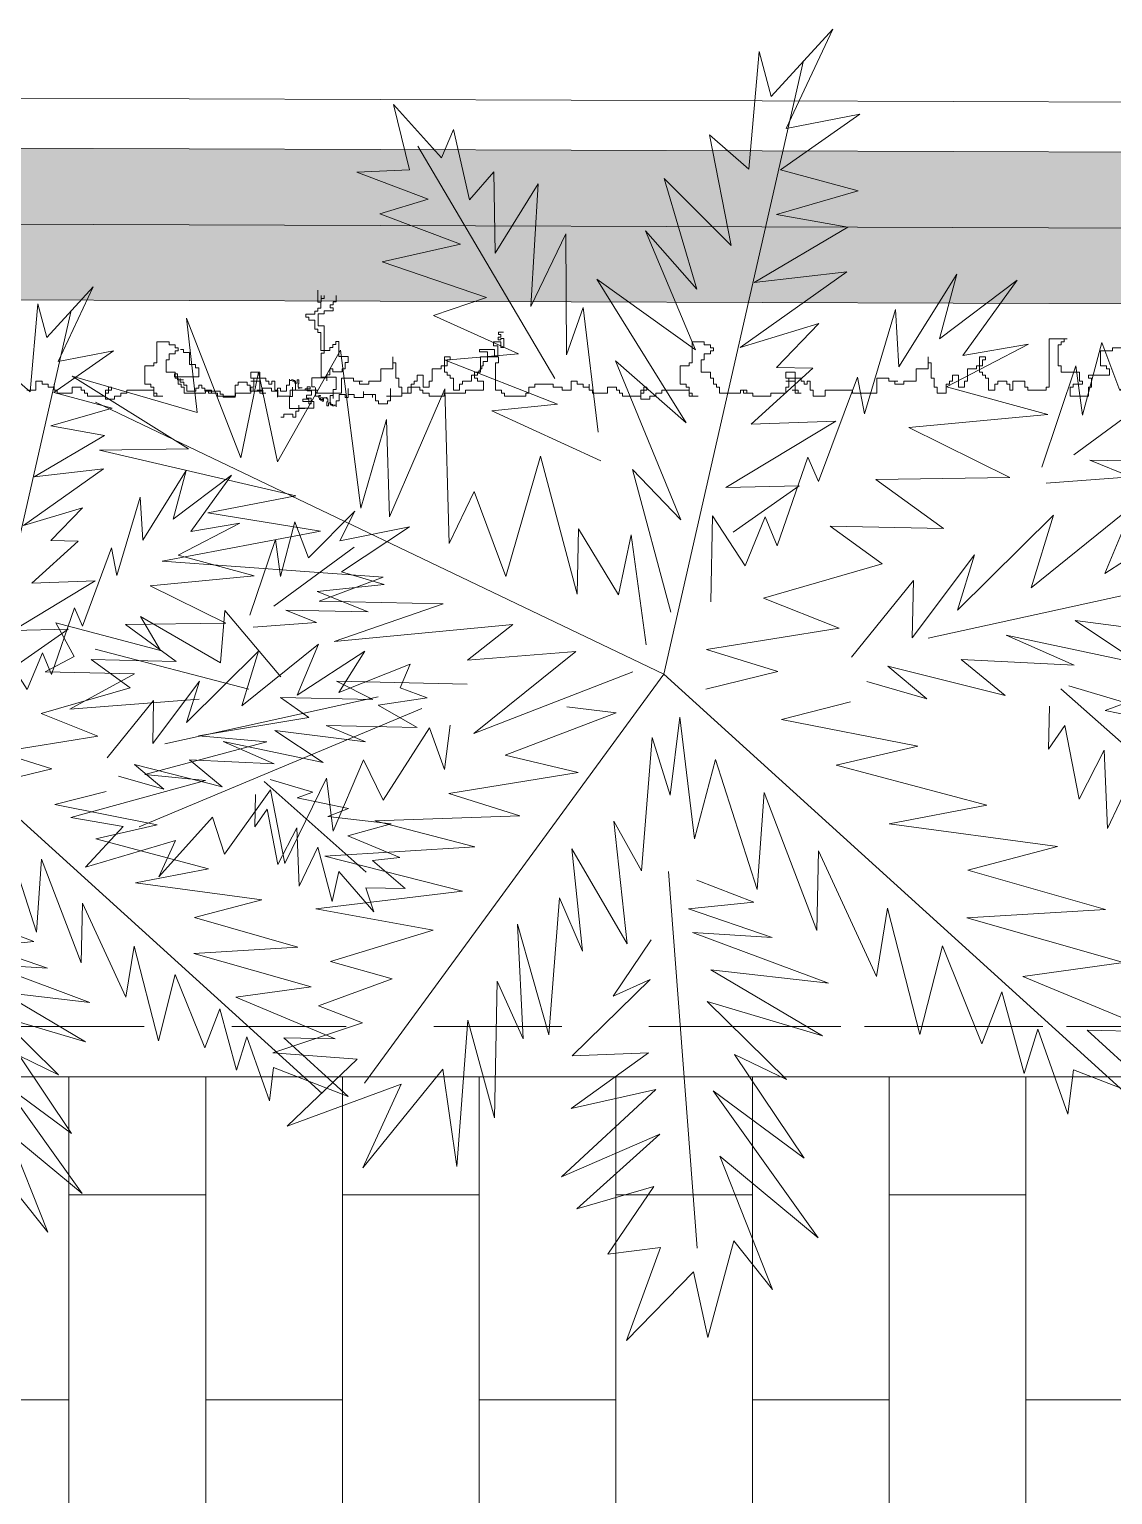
# Model space of a CAD drawing. Header units: metres. Extents: x -8.2 to 55.7, y -13.8 to 30.8.
# Drawn here: x 12.797 to 13.871, y 20.226 to 21.678 of the extents above; entities that cross this region are included whole.
import ezdxf
from ezdxf.enums import TextEntityAlignment as Align

# ---------------------------------------------------------------- set-up
doc = ezdxf.new("R2010")
doc.units = ezdxf.units.M
doc.header["$LTSCALE"] = 0.001
doc.linetypes.add('CENTER', pattern=[50.8, 31.75, -6.35, 6.35, -6.35])
doc.linetypes.add('DIVIDEX2', pattern=[63.5, 25.4, -12.7, 0, -12.7, 0, -12.7])
doc.layers.get('0').update_dxf_attribs({"lineweight": 13, "true_color": 0x000000})
for name, color, linetype, lineweight, true_color in [('Jach-Anotaciones-Hatch-Lum100%', 7, 'Continuous', 13, 0x000000), ('Jach-Anotaciones-Hatch-Lum30%', 7, 'Continuous', 13, 0xb3b3b3), ('Jach-Anotaciones-Hatch-Lum50%', 9, 'Continuous', 13, 0x808080), ('JACH-Anotaciones-Lineas-CORTE', 7, 'DIVIDEX2', 18, 0x000000), ('JACH-Anotaciones-Lineas-CORTE @ 0.05', 7, 'DIVIDEX2', 18, 0x000000), ('JACH-Anotaciones-Lineas-CORTE @ 0.075', 7, 'DIVIDEX2', 18, 0x000000), ('JACH-Anotaciones-Lineas-EJES', 7, 'CENTER', 18, 0x666666), ('JACH-Arq-Lineas-Piso', 7, 'Continuous', 13, 0x404040), ('JACH-ArqPaisaje-Vegetación', 9, 'Continuous', 13, 0x808080)]:
    doc.layers.add(name, color=color, linetype=linetype, lineweight=lineweight, true_color=true_color)
doc.styles.add('01c-Arial-JACH(3mm)', font='arial.ttf', dxfattribs={"height": 3})

# ---------------------------------------------------------------- blocks, each defined once
blk = doc.blocks.new('A$C6CAA186E')
at = {"color": 0}
for p, q in [((0.5885, 1.7324), (0.6502, 1.6011)), ((0.6703, 1.6436), (0.5885, 1.7324)), ((0.8121, 0.8804), (0.6272, 1.6911)), ((0.6859, 1.7029), (0.6703, 1.6436)), ((0.6997, 1.5475), (0.6859, 1.7029)), ((1.1056, 1.5624), (1.1693, 1.6332)), ((1.1693, 1.6332), (1.148, 1.5465)), ((0.553, 1.6201), (0.6577, 1.5466)), ((0.6502, 1.6011), (0.553, 1.6201)), ((0.7514, 1.5928), (0.6997, 1.5475)), ((0.7229, 1.4469), (0.7514, 1.5928)), ((1.0689, 1.5069), (1.09, 1.6)), ((1.09, 1.6), (1.1056, 1.5624)), ((0.9561, 1.2709), (1.1368, 1.5778)), ((0.6577, 1.5466), (0.5552, 1.5191)), ((0.8115, 1.5351), (0.7229, 1.4469)), ((0.7684, 1.389), (0.8115, 1.5351)), ((1.0346, 1.4368), (1.0365, 1.5441)), ((1.0365, 1.5441), (1.0689, 1.5069)), ((1.2175, 1.5438), (1.1235, 1.5081)), ((1.148, 1.5465), (1.2175, 1.5438)), ((0.5552, 1.5191), (0.6631, 1.4878)), ((0.9877, 1.3663), (0.9779, 1.5281)), ((0.9779, 1.5281), (1.0346, 1.4368)), ((1.1235, 1.5081), (1.1871, 1.4884)), ((0.6631, 1.4878), (0.5688, 1.471)), ((1.1871, 1.4884), (1.0806, 1.4483)), ((0.5688, 1.471), (0.6924, 1.3979)), ((0.8362, 1.4662), (0.7684, 1.389)), ((0.7701, 1.3091), (0.8362, 1.4662)), ((0.9407, 1.3022), (0.9415, 1.4621)), ((0.9415, 1.4621), (0.9877, 1.3663)), ((1.0806, 1.4483), (1.1842, 1.4252)), ((1.1842, 1.4252), (1.0464, 1.3781)), ((0.3451, 1.401), (0.4167, 1.3015)), ((0.4478, 1.3232), (0.3451, 1.401)), ((0.5012, 1.2865), (0.4249, 1.409)), ((0.4249, 1.409), (0.4478, 1.3232)), ((0.5701, 1.4121), (0.7111, 1.312)), ((0.6924, 1.3979), (0.5701, 1.4121)), ((0.9006, 1.4023), (0.7701, 1.3091)), ((0.7826, 1.2125), (0.9006, 1.4023)), ((1.0464, 1.3781), (1.1163, 1.3543)), ((0.5059, 1.3623), (0.5012, 1.2865)), ((0.5467, 1.2243), (0.5059, 1.3623)), ((0.8986, 1.2003), (0.9183, 1.3648)), ((0.9183, 1.3648), (0.9407, 1.3022)), ((0.1277, 1.3374), (0.2094, 1.255)), ((0.154, 1.2854), (0.1277, 1.3374)), ((0.6073, 1.3435), (0.6632, 1.2857)), ((0.7111, 1.312), (0.6073, 1.3435)), ((1.1163, 1.3543), (1.0038, 1.3035)), ((1.4425, 1.3508), (1.3707, 1.1662)), ((1.4284, 1.2263), (1.4425, 1.3508)), ((0.2094, 1.255), (0.2333, 1.3187)), ((0.2333, 1.3187), (0.2585, 1.2224)), ((0.3301, 1.3165), (0.4386, 1.2599)), ((0.4167, 1.3015), (0.3301, 1.3165)), ((0.0314, 1.3101), (0.154, 1.2854)), ((0.151, 1.2306), (0.0314, 1.3101)), ((1.0038, 1.3035), (1.1007, 1.2951)), ((1.2393, 1.3086), (1.2122, 1.0996)), ((1.3224, 1.1609), (1.2393, 1.3086)), ((0.2585, 1.2224), (0.2676, 1.2878)), ((0.2676, 1.2878), (0.3125, 1.1541)), ((0.6632, 1.2857), (0.6149, 1.2847)), ((0.6149, 1.2847), (0.6964, 1.2107)), ((0.8756, 1.2945), (0.7826, 1.2125)), ((0.7896, 1.0843), (0.8756, 1.2945)), ((1.1007, 1.2951), (0.9526, 1.2372)), ((1.3473, 1.2793), (1.3224, 1.1609)), ((1.3707, 1.1662), (1.3473, 1.2793)), ((0.2701, 1.17), (0.129, 1.2743)), ((0.4386, 1.2599), (0.3047, 1.2234)), ((0.5562, 1.2729), (0.5467, 1.2243)), ((0.6075, 1.1351), (0.5562, 1.2729)), ((1.5936, 1.274), (1.4284, 1.2263)), ((1.4399, 1.1782), (1.5936, 1.274)), ((0.8121, 0.8804), (1.5628, 1.2397)), ((1.1015, 1.2572), (1.0954, 1.053)), ((1.1746, 1.0883), (1.1015, 1.2572)), ((0.0757, 1.208), (0.151, 1.2306)), ((0.3047, 1.2234), (0.4882, 1.2062)), ((1.039, 1.2285), (0.8952, 1.1623)), ((0.9526, 1.2372), (1.039, 1.2285)), ((0.1938, 1.1958), (0.0757, 1.208)), ((0.4882, 1.2062), (0.3549, 1.1403)), ((0.5848, 1.2146), (0.7298, 1.1272)), ((0.6964, 1.2107), (0.5848, 1.2146)), ((1.1782, 1.2168), (1.1746, 1.0883)), ((1.2122, 1.0996), (1.1782, 1.2168)), ((0.1041, 1.1602), (0.1938, 1.1958)), ((0.2492, 1.1633), (0.1041, 1.1602)), ((0.195, 1.1411), (0.2492, 1.1633)), ((0.6216, 1.167), (0.6075, 1.1351)), ((0.662, 1.05), (0.6216, 1.167)), ((0.9751, 1.1682), (0.9264, 0.9862)), ((1.0206, 1.0093), (0.9751, 1.1682)), ((1.2981, 1.1162), (1.5578, 1.1765)), ((1.5578, 1.1765), (1.4399, 1.1782)), ((0.8534, 1.1509), (0.7896, 1.0843)), ((0.8027, 0.9625), (0.8534, 1.1509)), ((0.3067, 1.1329), (0.195, 1.1411)), ((0.3549, 1.1403), (0.5317, 1.1377)), ((0.5317, 1.1377), (0.4426, 1.0727)), ((0.7298, 1.1272), (0.6329, 1.1294)), ((0.6329, 1.1294), (0.7205, 1.0681)), ((1.0624, 1.1217), (1.0206, 1.0093)), ((1.0954, 1.053), (1.0624, 1.1217)), ((1.4144, 1.0934), (1.2981, 1.1162)), ((0.2293, 1.0134), (0.1098, 1.0909)), ((0.1098, 1.0909), (0.1555, 1.0182)), ((0.1916, 1.1031), (0.2293, 1.0134)), ((0.3265, 0.9945), (0.1916, 1.1031)), ((0.2971, 1.0906), (0.3265, 0.9945)), ((0.4239, 0.965), (0.2971, 1.0906)), ((0.678, 1.0882), (0.662, 1.05)), ((0.7046, 1.0236), (0.678, 1.0882)), ((0.7474, 1.0897), (0.7046, 1.0236)), ((0.7498, 0.9761), (0.7474, 1.0897)), ((1.2655, 1.0692), (1.4144, 1.0934)), ((0.0303, 1.0681), (0.048, 1.0264)), ((0.1555, 1.0182), (0.0303, 1.0681)), ((0.4426, 1.0727), (0.592, 1.0759)), ((0.592, 1.0759), (0.5236, 1.026)), ((0.9245, 1.0725), (0.8717, 0.9851)), ((0.9264, 0.9862), (0.9245, 1.0725)), ((1.4747, 1.0295), (1.2655, 1.0692)), ((0.8552, 1.0647), (0.8352, 0.919)), ((0.8717, 0.9851), (0.8552, 1.0647)), ((0.048, 1.0264), (0, 1.0085)), ((0.4836, 0.9284), (0.4013, 1.0382)), ((0.4013, 1.0382), (0.4239, 0.965)), ((0.5236, 1.026), (0.6803, 0.981)), ((1.1826, 1.0085), (1.4747, 1.0295)), ((0, 1.0085), (0.0866, 0.9957)), ((0.4626, 0.9279), (0.0862, 1.0104)), ((1.2675, 0.9767), (1.1826, 1.0085)), ((0.0866, 0.9957), (0.0179, 0.9563)), ((0.482, 1.0041), (0.4836, 0.9284)), ((0.5641, 0.9027), (0.482, 1.0041)), ((0.6803, 0.981), (0.5801, 0.941)), ((1.1034, 0.9732), (1.2675, 0.9767)), ((1.2475, 0.9236), (1.1034, 0.9732)), ((0.0179, 0.9563), (0.1778, 0.9597)), ((0.1778, 0.9597), (0.109, 0.9309)), ((0.109, 0.9309), (0.2685, 0.9511)), ((0.2685, 0.9511), (0.1834, 0.8946)), ((1.318, 0.8767), (1.3919, 0.9646)), ((1.3919, 0.9646), (1.3976, 0.8953)), ((1.3976, 0.8953), (1.5036, 0.9565)), ((1.5036, 0.9565), (1.4772, 0.9117)), ((0.1834, 0.8946), (0.3594, 0.932)), ((0.3594, 0.932), (0.2697, 0.8922)), ((0.5801, 0.941), (0.7554, 0.9131)), ((1.0114, 0.946), (1.2475, 0.9236)), ((1.0713, 0.8988), (1.0114, 0.946)), ((1.4772, 0.9117), (1.6153, 0.9483)), ((1.6153, 0.9483), (1.591, 0.9036)), ((0.7554, 0.9131), (0.6613, 0.8838)), ((0.928, 0.9105), (1.0713, 0.8988)), ((1.0629, 0.8019), (0.928, 0.9105)), ((1.3604, 0.8608), (1.5634, 0.9135)), ((0.2697, 0.8922), (0.419, 0.8996)), ((0.419, 0.8996), (0.3611, 0.8521)), ((0.3611, 0.8521), (0.5159, 0.8912)), ((0.5159, 0.8912), (0.4643, 0.848)), ((1.591, 0.9036), (1.6293, 0.8834)), ((0.8121, 0.8804), (0.1853, 0.3118)), ((0.6613, 0.8838), (0.7565, 0.8605)), ((0.8121, 0.8804), (1.2074, 0.3399)), ((0.8528, 0.8836), (1.0629, 0.8019)), ((1.6293, 0.8834), (1.5115, 0.8809)), ((1.5115, 0.8809), (1.5967, 0.8343)), ((0.2872, 0.8611), (0.1076, 0.7015)), ((0.2766, 0.865), (0.2013, 0.8424)), ((0.4643, 0.848), (0.5437, 0.8707)), ((1.072, 0.8673), (1.2445, 0.871)), ((1.2445, 0.871), (1.1966, 0.8468)), ((0.2289, 0.8325), (0.1388, 0.8137)), ((0.2013, 0.8424), (0.2289, 0.8325)), ((0.3037, 0.7814), (0.3024, 0.8382)), ((0.5654, 0.8438), (0.6563, 0.8205)), ((0.875, 0.8294), (0.9401, 0.8371)), ((1.1316, 0.8349), (1.5053, 0.6787)), ((1.1966, 0.8468), (1.3186, 0.8494)), ((1.3186, 0.8494), (1.2812, 0.8233)), ((1.5967, 0.8343), (1.4259, 0.8475)), ((0.1388, 0.8137), (0.1749, 0.7997)), ((0.6563, 0.8205), (0.4761, 0.7851)), ((0.7712, 0.6631), (0.791, 0.8234)), ((0.791, 0.8234), (0.8037, 0.7206)), ((1.0214, 0.7736), (0.875, 0.8294)), ((1.2812, 0.8233), (1.427, 0.7991)), ((0.1749, 0.7997), (0.0637, 0.7868)), ((0.263, 0.7153), (0.2819, 0.8125)), ((0.2819, 0.8125), (0.3037, 0.7814)), ((0.8037, 0.7206), (0.8273, 0.7968)), ((0.8273, 0.7968), (0.8416, 0.6204)), ((1.1018, 0.7543), (1.0942, 0.813)), ((1.1216, 0.8094), (1.1018, 0.7543)), ((1.1826, 0.7139), (1.1216, 0.8094)), ((1.427, 0.7991), (1.3367, 0.7909)), ((0.0637, 0.7868), (0.1399, 0.7653)), ((0.2259, 0.6767), (0.23, 0.7799)), ((0.23, 0.7799), (0.263, 0.7153)), ((0.4761, 0.7851), (0.584, 0.7601)), ((1.3367, 0.7909), (1.4975, 0.748)), ((0.1399, 0.7653), (0.0481, 0.7276)), ((0.584, 0.7601), (0.3852, 0.7074)), ((0.6885, 0.5961), (0.7437, 0.7677)), ((0.7437, 0.7677), (0.7712, 0.6631)), ((0.9251, 0.7505), (1.0214, 0.7736)), ((1.2088, 0.7671), (1.1826, 0.7139)), ((1.2487, 0.6732), (1.2088, 0.7671)), ((0.1676, 0.6502), (0.1929, 0.7454)), ((0.1929, 0.7454), (0.2259, 0.6767)), ((1.0961, 0.7226), (0.9251, 0.7505)), ((1.2577, 0.7429), (1.2487, 0.6732)), ((1.3127, 0.6304), (1.2577, 0.7429)), ((1.4975, 0.748), (1.4177, 0.74)), ((1.4177, 0.74), (1.5955, 0.6912)), ((0.0966, 0.7223), (0.0387, 0.6727)), ((0.0481, 0.7276), (0.0966, 0.7223)), ((0.6097, 0.5418), (0.6794, 0.7242)), ((0.6794, 0.7242), (0.6885, 0.5961)), ((1.0021, 0.6932), (1.0961, 0.7226)), ((1.3317, 0.7276), (1.3127, 0.6304)), ((1.3924, 0.6426), (1.3317, 0.7276)), ((0.0943, 0.6318), (0.1559, 0.7025)), ((0.1559, 0.7025), (0.1676, 0.6502)), ((0.3852, 0.7074), (0.5141, 0.6828)), ((0.5141, 0.6828), (0.2917, 0.6528)), ((0.8416, 0.6204), (0.878, 0.6864)), ((0.878, 0.6864), (0.8605, 0.524)), ((1.1937, 0.6868), (1.0021, 0.6932)), ((1.0618, 0.6524), (1.1937, 0.6868)), ((1.4082, 0.6914), (1.3924, 0.6426)), ((1.4793, 0.6129), (1.4082, 0.6914)), ((1.5955, 0.6912), (1.5263, 0.6792)), ((1.5263, 0.6792), (1.5759, 0.6255)), ((0.0387, 0.6727), (0.1081, 0.6742)), ((0.1081, 0.6742), (0.0943, 0.6318)), ((1.4573, 0.6609), (1.4793, 0.6129)), ((1.5759, 0.6255), (1.4573, 0.6609)), ((0.2917, 0.6528), (0.4102, 0.6217)), ((0.531, 0.4812), (0.6074, 0.6469)), ((0.6074, 0.6469), (0.6097, 0.5418)), ((0.8605, 0.524), (0.9335, 0.6497)), ((0.9335, 0.6497), (0.9196, 0.5147)), ((1.2599, 0.6398), (1.0618, 0.6524)), ((1.0778, 0.5938), (1.2599, 0.6398)), ((0.4102, 0.6217), (0.2282, 0.5694)), ((0.8058, 0.6196), (0.768, 0.1222)), ((0.7682, 0.6083), (0.693, 0.5793)), ((0.9196, 0.5147), (0.9497, 0.5848)), ((0.9497, 0.5848), (0.964, 0.4041)), ((1.2719, 0.5706), (1.0778, 0.5938)), ((0.2282, 0.5694), (0.4115, 0.5586)), ((0.4737, 0.4042), (0.5165, 0.5713)), ((0.5165, 0.5713), (0.531, 0.4812)), ((0.7795, 0.5706), (0.6688, 0.5325)), ((0.693, 0.5793), (0.7795, 0.5706)), ((1.1168, 0.5421), (1.2719, 0.5706)), ((0.4115, 0.5586), (0.2045, 0.4994)), ((0.964, 0.4041), (1.0051, 0.5502)), ((1.0051, 0.5502), (0.9978, 0.3985)), ((1.2524, 0.5008), (1.1168, 0.5421)), ((0.7739, 0.539), (0.5943, 0.472)), ((0.6688, 0.5325), (0.7739, 0.539)), ((0.8788, 0.4549), (0.8288, 0.5296)), ((0.3919, 0.3919), (0.4439, 0.5214)), ((0.4439, 0.5214), (0.4737, 0.4042)), ((0.2045, 0.4994), (0.3374, 0.4812)), ((0.5943, 0.472), (0.7497, 0.49)), ((0.7497, 0.49), (0.6021, 0.4027)), ((1.1708, 0.478), (1.2524, 0.5008)), ((0.3374, 0.4812), (0.1622, 0.4081)), ((0.9331, 0.3761), (0.8299, 0.477)), ((0.8299, 0.477), (0.8788, 0.4549)), ((0.9978, 0.3985), (1.032, 0.475)), ((1.032, 0.475), (1.0358, 0.2941)), ((1.2683, 0.4422), (1.1708, 0.478)), ((0.3359, 0.3528), (0.3652, 0.4608)), ((0.3652, 0.4608), (0.3919, 0.3919)), ((0.6021, 0.4027), (0.7548, 0.4481)), ((0.7548, 0.4481), (0.6497, 0.3448)), ((1.2099, 0.4199), (1.2683, 0.4422)), ((0.2527, 0.41), (0.1391, 0.3066)), ((0.1622, 0.4081), (0.2527, 0.41)), ((0.2782, 0.299), (0.3179, 0.4114)), ((0.3179, 0.4114), (0.3359, 0.3528)), ((1.0358, 0.2941), (1.0709, 0.4232)), ((1.0709, 0.4232), (1.0856, 0.23)), ((1.3286, 0.3803), (1.2099, 0.4199)), ((0.7184, 0.3778), (0.6266, 0.2412)), ((0.6497, 0.3448), (0.7184, 0.3778)), ((0.832, 0.3803), (0.9331, 0.3761)), ((0.9345, 0.3067), (0.832, 0.3803)), ((1.2172, 0.3717), (1.3286, 0.3803)), ((1.3096, 0.2831), (1.2172, 0.3717)), ((0.1391, 0.3066), (0.2706, 0.3578)), ((0.2706, 0.3578), (0.2782, 0.299)), ((1.0856, 0.23), (1.1039, 0.3587)), ((1.1039, 0.3587), (1.2098, 0.2284)), ((0.7468, 0.33), (0.6078, 0.1356)), ((0.6266, 0.2412), (0.7468, 0.33)), ((0.8225, 0.3317), (0.9345, 0.3067)), ((0.947, 0.2165), (0.8225, 0.3317)), ((1.159, 0.3388), (1.3096, 0.2831)), ((1.2098, 0.2284), (1.159, 0.3388)), ((0.8174, 0.2726), (0.947, 0.2165)), ((0.9269, 0.174), (0.8174, 0.2726)), ((0.6078, 0.1356), (0.7381, 0.2436)), ((0.7381, 0.2436), (0.6682, 0.0674)), ((0.8252, 0.2034), (0.9269, 0.174)), ((0.886, 0.1142), (0.8252, 0.2034)), ((0.6682, 0.0674), (0.7194, 0.1317)), ((0.7194, 0.1317), (0.7537, 0.004)), ((0.8611, 0), (0.8164, 0.1232)), ((0.8164, 0.1232), (0.886, 0.1142)), ((0.7537, 0.004), (0.7729, 0.0907)), ((0.7729, 0.0907), (0.8611, 0))]:
    blk.add_line(p, q, dxfattribs=at)
blk = doc.blocks.new('A$C686239C3')
at = {"linetype": 'Continuous'}
for p, q in [((0.0423, 3.4456), (0.0423, 3.4496)), ((0.0423, 3.4496), (0.0463, 3.4496)), ((0.0463, 3.4496), (0.0463, 3.4544)), ((0.0463, 3.4544), (0.0509, 3.4544)), ((0.0493, 3.4579), (0.0573, 3.4579)), ((0.0493, 3.4499), (0.0493, 3.4579)), ((0.0533, 3.4619), (0.0533, 3.4299)), ((0.0573, 3.4619), (0.0533, 3.4619)), ((0.0573, 3.4579), (0.0573, 3.4619)), ((0.0853, 3.4499), (0.0893, 3.4499)), ((0.0853, 3.4419), (0.0853, 3.4499)), ((0.0893, 3.4499), (0.0893, 3.4539)), ((0.0343, 3.4336), (0.0343, 3.4456)), ((0.0343, 3.4456), (0.0423, 3.4456)), ((0.0383, 3.4336), (0.0343, 3.4336)), ((0.0383, 3.4296), (0.0383, 3.4336)), ((0.0423, 3.4296), (0.0383, 3.4296)), ((0.0423, 3.4256), (0.0423, 3.4296)), ((0.0533, 3.4299), (0.0653, 3.4299)), ((0.0653, 3.4299), (0.0653, 3.4339)), ((0.0653, 3.4339), (0.0693, 3.4339)), ((0.0693, 3.4419), (0.0853, 3.4419)), ((0.0693, 3.4339), (0.0693, 3.4419)), ((0.0343, 3.4016), (0.0343, 3.4216)), ((0.0343, 3.4216), (0.0383, 3.4216)), ((0.0383, 3.4216), (0.0383, 3.4256)), ((0.0383, 3.4256), (0.0423, 3.4256)), ((0.0263, 3.3816), (0.0263, 3.3976)), ((0.0263, 3.3976), (0.0303, 3.3976)), ((0.0303, 3.3976), (0.0303, 3.4016)), ((0.0303, 3.4016), (0.0343, 3.4016)), ((0.0423, 3.3816), (0.0263, 3.3816)), ((0.0423, 3.3776), (0.0423, 3.3816)), ((0.0463, 3.3776), (0.0423, 3.3776)), ((0.0463, 3.3656), (0.0463, 3.3776)), ((0.0343, 3.3577), (0.0343, 3.3617)), ((0.0343, 3.3617), (0.0423, 3.3617)), ((0.0343, 3.3457), (0.0343, 3.3577)), ((0.0343, 3.3577), (0.0383, 3.3577)), ((0.0383, 3.3577), (0.0343, 3.3577)), ((0.0423, 3.3617), (0.0423, 3.3656)), ((0.0423, 3.3656), (0.0463, 3.3656)), ((0.0383, 3.3457), (0.0303, 3.3457)), ((0.0303, 3.3457), (0.0343, 3.3457)), ((0.0343, 3.3257), (0.0343, 3.3337)), ((0.0343, 3.3337), (0.0383, 3.3337)), ((0.0383, 3.3337), (0.0383, 3.3457)), ((0, 3.3215), (0, 3.3175)), ((0, 3.3175), (0.004, 3.3175)), ((0.004, 3.3175), (0.004, 3.3055)), ((0.0383, 3.3257), (0.0263, 3.3257)), ((0.0263, 3.3257), (0.0343, 3.3257)), ((0.0343, 3.3137), (0.0343, 3.3217)), ((0.0343, 3.3217), (0.0383, 3.3217)), ((0.0423, 3.3137), (0.0343, 3.3137)), ((0.0383, 3.3217), (0.0383, 3.3257)), ((0.0423, 3.3097), (0.0423, 3.3137)), ((0, 3.3055), (0, 3.3015)), ((0.004, 3.3055), (0, 3.3055)), ((0, 3.3015), (0.008, 3.3015)), ((0.008, 3.3015), (0.008, 3.2975)), ((0.008, 3.2975), (0.016, 3.2975)), ((0.0114, 3.2898), (0.0114, 3.3098)), ((0.0114, 3.3098), (0.0274, 3.3098)), ((0.012, 3.2975), (0.012, 3.2776)), ((0.016, 3.2975), (0.012, 3.2975)), ((0.0205, 3.2776), (0.0205, 3.2924)), ((0.0205, 3.2924), (0.0235, 3.2924)), ((0.0235, 3.2924), (0.0235, 3.2844)), ((0.0274, 3.3098), (0.0274, 3.3058)), ((0.0274, 3.3058), (0.0394, 3.3058)), ((0.0394, 3.3058), (0.0354, 3.3058)), ((0.0354, 3.3058), (0.0354, 3.3018)), ((0.0354, 3.3018), (0.0474, 3.3018)), ((0.0386, 3.2975), (0.0375, 3.2975)), ((0.0375, 3.2975), (0.0397, 3.2975)), ((0.0386, 3.2932), (0.0386, 3.2975)), ((0.0397, 3.2975), (0.0397, 3.2986)), ((0.0397, 3.2986), (0.044, 3.2986)), ((0.0503, 3.3097), (0.0423, 3.3097)), ((0.044, 3.2986), (0.044, 3.2975)), ((0.044, 3.2975), (0.0493, 3.2975)), ((0.045, 3.2996), (0.045, 3.3029)), ((0.045, 3.3029), (0.0483, 3.3029)), ((0.0493, 3.2996), (0.045, 3.2996)), ((0.0474, 3.3018), (0.0474, 3.3058)), ((0.0483, 3.3072), (0.0483, 3.3093)), ((0.0493, 3.3072), (0.0483, 3.3072)), ((0.0483, 3.3029), (0.0483, 3.305)), ((0.0483, 3.305), (0.0493, 3.305)), ((0.0493, 3.305), (0.0493, 3.3072)), ((0.0493, 3.2975), (0.0493, 3.2996)), ((0.012, 3.2776), (0.0205, 3.2776)), ((0.0235, 3.2844), (0.0177, 3.2844)), ((0.0177, 3.2844), (0.0177, 3.2813)), ((0.0177, 3.2813), (0.0251, 3.2813)), ((0.0251, 3.2813), (0.0251, 3.2874)), ((0.0251, 3.2874), (0.0291, 3.2874)), ((0.0393, 3.2755), (0.0275, 3.2755)), ((0.0275, 3.2755), (0.0275, 3.2691)), ((0.0291, 3.2874), (0.0291, 3.281)), ((0.0291, 3.281), (0.0346, 3.281)), ((0.0346, 3.281), (0.0346, 3.2865)), ((0.0346, 3.2865), (0.0401, 3.2865)), ((0.0375, 3.2892), (0.0356, 3.2892)), ((0.0356, 3.2892), (0.0356, 3.2735)), ((0.0375, 3.2827), (0.0375, 3.2892)), ((0.0401, 3.2827), (0.0375, 3.2827)), ((0.04, 3.2804), (0.04, 3.2764)), ((0.052, 3.2804), (0.04, 3.2804)), ((0.0401, 3.2865), (0.0401, 3.2827)), ((0.052, 3.2605), (0.052, 3.2804)), ((0.112, 3.2724), (0.112, 3.2684)), ((0.116, 3.2724), (0.112, 3.2724)), ((0.116, 3.2764), (0.116, 3.2724)), ((0.128, 3.2764), (0.116, 3.2764)), ((0.1365, 3.2722), (0.1205, 3.2722)), ((0.1205, 3.2722), (0.1205, 3.2642)), ((0.128, 3.2844), (0.128, 3.2764)), ((0.132, 3.2844), (0.128, 3.2844)), ((0.132, 3.2884), (0.132, 3.2844)), ((0.136, 3.2884), (0.132, 3.2884)), ((0.136, 3.2764), (0.136, 3.2884)), ((0.1399, 3.2764), (0.136, 3.2764)), ((0.1365, 3.2642), (0.1365, 3.2722)), ((0.1399, 3.2724), (0.1399, 3.2764)), ((0.1439, 3.2724), (0.1399, 3.2724)), ((0.1439, 3.2684), (0.1439, 3.2724)), ((0.1519, 3.2724), (0.1519, 3.2684)), ((0.1679, 3.2724), (0.1519, 3.2724)), ((0.02, 3.2605), (0.0147, 3.2605)), ((0.0147, 3.2605), (0.0147, 3.2583)), ((0.0147, 3.2583), (0.019, 3.2583)), ((0.0158, 3.253), (0.0147, 3.253)), ((0.0147, 3.253), (0.0147, 3.2508)), ((0.019, 3.2551), (0.0158, 3.2551)), ((0.0158, 3.2551), (0.0158, 3.253)), ((0.0286, 3.2562), (0.0166, 3.2562)), ((0.0166, 3.2562), (0.0166, 3.2522)), ((0.019, 3.2583), (0.019, 3.2551)), ((0.02, 3.2594), (0.02, 3.2605)), ((0.0243, 3.2594), (0.02, 3.2594)), ((0.0222, 3.2669), (0.0211, 3.2669)), ((0.0211, 3.2669), (0.0211, 3.2648)), ((0.0211, 3.2648), (0.0254, 3.2648)), ((0.0254, 3.2691), (0.0222, 3.2691)), ((0.0222, 3.2691), (0.0222, 3.2669)), ((0.0254, 3.2701), (0.0233, 3.2701)), ((0.0233, 3.2701), (0.0233, 3.2658)), ((0.0233, 3.2658), (0.0254, 3.2658)), ((0.0265, 3.2605), (0.0243, 3.2605)), ((0.0243, 3.2605), (0.0243, 3.2594)), ((0.0286, 3.2712), (0.0254, 3.2712)), ((0.0254, 3.2712), (0.0254, 3.2701)), ((0.0254, 3.2658), (0.0254, 3.2691)), ((0.0254, 3.2648), (0.0254, 3.2605)), ((0.0254, 3.2605), (0.0265, 3.2605)), ((0.0275, 3.2691), (0.0286, 3.2691)), ((0.0286, 3.2691), (0.0286, 3.2712)), ((0.0286, 3.2522), (0.0286, 3.2562)), ((0.048, 3.2605), (0.052, 3.2605)), ((0.056, 3.2605), (0.048, 3.2605)), ((0.0526, 3.2682), (0.0526, 3.2482)), ((0.0845, 3.2682), (0.0526, 3.2682)), ((0.056, 3.2565), (0.056, 3.2605)), ((0.064, 3.2565), (0.056, 3.2565)), ((0.06, 3.2525), (0.064, 3.2525)), ((0.06, 3.2405), (0.06, 3.2525)), ((0.064, 3.2525), (0.064, 3.2565)), ((0.0845, 3.2642), (0.0845, 3.2682)), ((0.1205, 3.2642), (0.0845, 3.2642)), ((0.088, 3.2684), (0.088, 3.2565)), ((0.112, 3.2684), (0.088, 3.2684)), ((0.088, 3.2565), (0.092, 3.2565)), ((0.092, 3.2565), (0.092, 3.2525)), ((0.092, 3.2525), (0.096, 3.2525)), ((0.096, 3.2525), (0.096, 3.2485)), ((0.1405, 3.2642), (0.1365, 3.2642)), ((0.1405, 3.2522), (0.1405, 3.2642)), ((0.1519, 3.2684), (0.1439, 3.2684)), ((0.1485, 3.2562), (0.1445, 3.2562)), ((0.1445, 3.2562), (0.1445, 3.2522)), ((0.1485, 3.2522), (0.1485, 3.2562)), ((0.1605, 3.2682), (0.1525, 3.2682)), ((0.1525, 3.2682), (0.1565, 3.2682)), ((0.1565, 3.2682), (0.1565, 3.2642)), ((0.1565, 3.2642), (0.1605, 3.2642)), ((0.0137, 3.2483), (0.0217, 3.2483)), ((0.0147, 3.2508), (0.0158, 3.2508)), ((0.0158, 3.2508), (0.0158, 3.2487)), ((0.0217, 3.2483), (0.0217, 3.2443)), ((0.0217, 3.2443), (0.0297, 3.2443)), ((0.0366, 3.2522), (0.0246, 3.2522)), ((0.0246, 3.2522), (0.0286, 3.2522)), ((0.0297, 3.2363), (0.0257, 3.2363)), ((0.0257, 3.2363), (0.0257, 3.2323)), ((0.0297, 3.2443), (0.0297, 3.2363)), ((0.0366, 3.2482), (0.0366, 3.2522)), ((0.0526, 3.2482), (0.0366, 3.2482)), ((0.064, 3.2405), (0.06, 3.2405)), ((0.064, 3.2365), (0.064, 3.2405)), ((0.072, 3.2365), (0.064, 3.2365)), ((0.072, 3.2325), (0.072, 3.2365)), ((0.08, 3.2445), (0.08, 3.2325)), ((0.1, 3.2445), (0.08, 3.2445)), ((0.096, 3.2485), (0.1, 3.2485)), ((0.1, 3.2485), (0.1, 3.2445)), ((0.1445, 3.2522), (0.1405, 3.2522)), ((0.1525, 3.2522), (0.1485, 3.2522)), ((0.1525, 3.2482), (0.1525, 3.2522)), ((0.1605, 3.2482), (0.1525, 3.2482)), ((0.0257, 3.2323), (0.0377, 3.2323)), ((0.0297, 3.2243), (0.0257, 3.2243)), ((0.0257, 3.2243), (0.0257, 3.2123)), ((0.0377, 3.2323), (0.0297, 3.2323)), ((0.0297, 3.2323), (0.0297, 3.2243)), ((0.08, 3.2325), (0.072, 3.2325)), ((0.0297, 3.1963), (0.0217, 3.1963)), ((0.0217, 3.1963), (0.0217, 3.1923)), ((0.0257, 3.2123), (0.0337, 3.2123)), ((0.0297, 3.2003), (0.0257, 3.2003)), ((0.0257, 3.2003), (0.0297, 3.2003)), ((0.0337, 3.2123), (0.0297, 3.2123)), ((0.0297, 3.2123), (0.0297, 3.2003)), ((0.0297, 3.2003), (0.0297, 3.1963)), ((0.0217, 3.1923), (0.0177, 3.1923)), ((0.0177, 3.1923), (0.0177, 3.1803)), ((0.0177, 3.1803), (0.0217, 3.1803)), ((0.0217, 3.1803), (0.0217, 3.1763)), ((0.0217, 3.1763), (0.0377, 3.1763)), ((0.0277, 3.1615), (0.0277, 3.1815)), ((0.0277, 3.1615), (0.0317, 3.1615)), ((0.0317, 3.1615), (0.0317, 3.1535)), ((0.0317, 3.1535), (0.0397, 3.1535)), ((0.0357, 3.1375), (0.0357, 3.1335)), ((0.0397, 3.1375), (0.0357, 3.1375)), ((0.0397, 3.1535), (0.0397, 3.1375)), ((0.0277, 3.1255), (0.0277, 3.1055)), ((0.0317, 3.1255), (0.0277, 3.1255)), ((0.0317, 3.1335), (0.0317, 3.1255)), ((0.0357, 3.1335), (0.0317, 3.1335)), ((0.0277, 3.1055), (0.0317, 3.1055)), ((0.0317, 3.1055), (0.0317, 3.0775)), ((0.0317, 3.0775), (0.0357, 3.0775)), ((0.0357, 3.0775), (0.0357, 3.0536)), ((0.0476, 3.0616), (0.0516, 3.0616)), ((0.0476, 3.0536), (0.0476, 3.0616)), ((0.0516, 3.0656), (0.0596, 3.0656)), ((0.0516, 3.0616), (0.0516, 3.0656)), ((0.0596, 3.0656), (0.0596, 3.0576)), ((0.0357, 3.0536), (0.0476, 3.0536)), ((0.0596, 3.0576), (0.0796, 3.0576)), ((0.0796, 3.0576), (0.0796, 3.0336)), ((0.0277, 3.0256), (0.0277, 2.9976)), ((0.0317, 3.0256), (0.0277, 3.0256)), ((0.0317, 3.0296), (0.0317, 3.0256)), ((0.0357, 3.0296), (0.0317, 3.0296)), ((0.0357, 3.0376), (0.0357, 3.0296)), ((0.0716, 3.0376), (0.0357, 3.0376)), ((0.0716, 3.0336), (0.0716, 3.0376)), ((0.0796, 3.0336), (0.0716, 3.0336)), ((0.0277, 2.9976), (0.0317, 2.9976)), ((0.0317, 2.9976), (0.0317, 2.9936)), ((0.0317, 2.9936), (0.0397, 2.9936)), ((0.0397, 2.9936), (0.0397, 2.9856)), ((0.0397, 2.9856), (0.0437, 2.9856)), ((0.0437, 2.9856), (0.0437, 2.9616)), ((0.0357, 2.9496), (0.0357, 2.9376)), ((0.0397, 2.9496), (0.0357, 2.9496)), ((0.0397, 2.9616), (0.0397, 2.9496)), ((0.0437, 2.9616), (0.0397, 2.9616)), ((0.0357, 2.9376), (0.0476, 2.9376)), ((0.0437, 2.9297), (0.0437, 2.9217)), ((0.0476, 2.9297), (0.0437, 2.9297)), ((0.0476, 2.9376), (0.0476, 2.9297)), ((0.0317, 2.9097), (0.0317, 2.8897)), ((0.0357, 2.9097), (0.0317, 2.9097)), ((0.0357, 2.9137), (0.0357, 2.9097)), ((0.0437, 2.9137), (0.0357, 2.9137)), ((0.0437, 2.9217), (0.0397, 2.9217)), ((0.0397, 2.9217), (0.0397, 2.9137)), ((0.0397, 2.9137), (0.0437, 2.9137)), ((0.0317, 2.8897), (0.0397, 2.8897)), ((0.0397, 2.8897), (0.0397, 2.8777)), ((0.0277, 2.8697), (0.0277, 2.8457)), ((0.0317, 2.8697), (0.0277, 2.8697)), ((0.0317, 2.8737), (0.0317, 2.8697)), ((0.0357, 2.8737), (0.0317, 2.8737)), ((0.0357, 2.8777), (0.0357, 2.8737)), ((0.0397, 2.8777), (0.0357, 2.8777)), ((0.0237, 2.8457), (0.0237, 2.8337)), ((0.0317, 2.8457), (0.0237, 2.8457)), ((0.0277, 2.8457), (0.0357, 2.8457)), ((0.0317, 2.8417), (0.0317, 2.8457)), ((0.0357, 2.8457), (0.0357, 2.8377)), ((0.0237, 2.8337), (0.0277, 2.8337)), ((0.0277, 2.8337), (0.0277, 2.8257)), ((0.0397, 2.8417), (0.0317, 2.8417)), ((0.0357, 2.8377), (0.0397, 2.8377)), ((0.0397, 2.8377), (0.0397, 2.8417)), ((0.0277, 2.8257), (0.0317, 2.8257)), ((0.0317, 2.8257), (0.0317, 2.8177)), ((0.0317, 2.8177), (0.0357, 2.8177)), ((0.0357, 2.8177), (0.0357, 2.7818)), ((0.0437, 2.7938), (0.0676, 2.7938)), ((0.0437, 2.7858), (0.0437, 2.7938)), ((0.0676, 2.7938), (0.0676, 2.7818)), ((0.0277, 2.7818), (0.0277, 2.7698)), ((0.0357, 2.7818), (0.0277, 2.7818)), ((0.0277, 2.7778), (0.0317, 2.7778)), ((0.0277, 2.7698), (0.0277, 2.7778)), ((0.0317, 2.7818), (0.0397, 2.7818)), ((0.0317, 2.7778), (0.0317, 2.7818)), ((0.0397, 2.7858), (0.0437, 2.7858)), ((0.0397, 2.7818), (0.0397, 2.7858)), ((0.0676, 2.7818), (0.0716, 2.7818)), ((0.0716, 2.7818), (0.0716, 2.7778)), ((0.0716, 2.7778), (0.0995, 2.7778)), ((0.0995, 2.7778), (0.0995, 2.7618)), ((0.0437, 2.7498), (0.0437, 2.7458)), ((0.0516, 2.7498), (0.0437, 2.7498)), ((0.0516, 2.7538), (0.0516, 2.7498)), ((0.0596, 2.7538), (0.0516, 2.7538)), ((0.0596, 2.7658), (0.0596, 2.7538)), ((0.0756, 2.7658), (0.0596, 2.7658)), ((0.0756, 2.7618), (0.0756, 2.7658)), ((0.0836, 2.7618), (0.0756, 2.7618)), ((0.0836, 2.7538), (0.0836, 2.7618)), ((0.0875, 2.7538), (0.0836, 2.7538)), ((0.0875, 2.7498), (0.0875, 2.7538)), ((0.0915, 2.7498), (0.0875, 2.7498)), ((0.0915, 2.7538), (0.0915, 2.7498)), ((0.0955, 2.7538), (0.0915, 2.7538)), ((0.0955, 2.7618), (0.0955, 2.7538)), ((0.0995, 2.7618), (0.0955, 2.7618)), ((0.0317, 2.7418), (0.0317, 2.7138)), ((0.0397, 2.7418), (0.0317, 2.7418)), ((0.0397, 2.7458), (0.0397, 2.7418)), ((0.0437, 2.7458), (0.0397, 2.7458)), ((0.0317, 2.7138), (0.0357, 2.7138)), ((0.0357, 2.7138), (0.0357, 2.7098)), ((0.0277, 2.6978), (0.0277, 2.6739)), ((0.0317, 2.6978), (0.0277, 2.6978)), ((0.0317, 2.7098), (0.0317, 2.7058)), ((0.0357, 2.7098), (0.0317, 2.7098)), ((0.0317, 2.7098), (0.0357, 2.7098)), ((0.0317, 2.7058), (0.0317, 2.7098)), ((0.0317, 2.7058), (0.0317, 2.6978)), ((0.0357, 2.7058), (0.0317, 2.7058)), ((0.0357, 2.7098), (0.0357, 2.7058)), ((0.0277, 2.6739), (0.0317, 2.6739)), ((0.0317, 2.6739), (0.0317, 2.6539)), ((0.0317, 2.6539), (0.0397, 2.6539)), ((0.0397, 2.6539), (0.0397, 2.6499)), ((0.0476, 2.6539), (0.0476, 2.6499)), ((0.0476, 2.6499), (0.0476, 2.6539)), ((0.0516, 2.6539), (0.0596, 2.6539)), ((0.0516, 2.6499), (0.0516, 2.6539)), ((0.0596, 2.6539), (0.0596, 2.6419)), ((0.0317, 2.6419), (0.0317, 2.6339)), ((0.0357, 2.6419), (0.0317, 2.6419)), ((0.0317, 2.6379), (0.0357, 2.6379)), ((0.0317, 2.6339), (0.0317, 2.6379)), ((0.0357, 2.6459), (0.0357, 2.6419)), ((0.0357, 2.6419), (0.0357, 2.6459)), ((0.0357, 2.6419), (0.0476, 2.6419)), ((0.0357, 2.6379), (0.0357, 2.6419)), ((0.0516, 2.6419), (0.0357, 2.6419)), ((0.0397, 2.6499), (0.0476, 2.6499)), ((0.0476, 2.6499), (0.0516, 2.6499)), ((0.0476, 2.6419), (0.0476, 2.6499)), ((0.0476, 2.6499), (0.0516, 2.6499)), ((0.0476, 2.6339), (0.0476, 2.6299)), ((0.0516, 2.6339), (0.0476, 2.6339)), ((0.0516, 2.6499), (0.0516, 2.6419)), ((0.0516, 2.6419), (0.0516, 2.6339)), ((0.0596, 2.6419), (0.0516, 2.6419)), ((0.0277, 2.6179), (0.0277, 2.6019)), ((0.0357, 2.6179), (0.0277, 2.6179)), ((0.0357, 2.6219), (0.0357, 2.6179)), ((0.0476, 2.6219), (0.0357, 2.6219)), ((0.0437, 2.6299), (0.0437, 2.6259)), ((0.0476, 2.6299), (0.0437, 2.6299)), ((0.0437, 2.6259), (0.0476, 2.6259)), ((0.0476, 2.6259), (0.0476, 2.6219)), ((0.0277, 2.6019), (0.0357, 2.6019)), ((0.0357, 2.6019), (0.0357, 2.5659)), ((0.0317, 2.5659), (0.0317, 2.534)), ((0.0357, 2.5659), (0.0317, 2.5659)), ((0.0317, 2.534), (0.0516, 2.534)), ((0.0476, 2.518), (0.0476, 2.506)), ((0.0516, 2.518), (0.0476, 2.518)), ((0.0516, 2.534), (0.0516, 2.518)), ((0.0437, 2.51), (0.0437, 2.498)), ((0.0476, 2.51), (0.0437, 2.51)), ((0.0437, 2.498), (0.0476, 2.498)), ((0.0476, 2.506), (0.0476, 2.51)), ((0.0476, 2.498), (0.0476, 2.482)), ((0.0476, 2.482), (0.0636, 2.482)), ((0.0636, 2.482), (0.0636, 2.466)), ((0.0516, 2.462), (0.0516, 2.458)), ((0.0716, 2.462), (0.0516, 2.462)), ((0.0636, 2.466), (0.0796, 2.466)), ((0.0716, 2.466), (0.0716, 2.462)), ((0.0796, 2.466), (0.0716, 2.466)), ((0.0317, 2.454), (0.0317, 2.442)), ((0.0397, 2.454), (0.0317, 2.454)), ((0.0317, 2.442), (0.0437, 2.442)), ((0.0397, 2.458), (0.0397, 2.454)), ((0.0516, 2.458), (0.0397, 2.458)), ((0.0437, 2.442), (0.0437, 2.438)), ((0.0397, 2.426), (0.0397, 2.418)), ((0.0556, 2.426), (0.0397, 2.426)), ((0.0437, 2.438), (0.0476, 2.438)), ((0.0476, 2.438), (0.0476, 2.434)), ((0.0476, 2.434), (0.0556, 2.434)), ((0.0556, 2.434), (0.0556, 2.426)), ((0.0397, 2.418), (0.0476, 2.418)), ((0.0476, 2.418), (0.0476, 2.4141)), ((0.0476, 2.4141), (0.0636, 2.4141)), ((0.0636, 2.4141), (0.0636, 2.4021)), ((0.0636, 2.4021), (0.0676, 2.4021)), ((0.0676, 2.4021), (0.0676, 2.3941)), ((0.0357, 2.3861), (0.0357, 2.3781)), ((0.0516, 2.3861), (0.0357, 2.3861)), ((0.0516, 2.3901), (0.0516, 2.3861)), ((0.0556, 2.3901), (0.0516, 2.3901)), ((0.0556, 2.3941), (0.0556, 2.3901)), ((0.0596, 2.3941), (0.0556, 2.3941)), ((0.0596, 2.3981), (0.0596, 2.3941)), ((0.0796, 2.3981), (0.0596, 2.3981)), ((0.0676, 2.3941), (0.0756, 2.3941)), ((0.0756, 2.3941), (0.0756, 2.3901)), ((0.0756, 2.3901), (0.0796, 2.3901)), ((0.0796, 2.3901), (0.0796, 2.3981)), ((0.0357, 2.3781), (0.0437, 2.3781)), ((0.0437, 2.3781), (0.0437, 2.3741)), ((0.0437, 2.3741), (0.0476, 2.3741)), ((0.0437, 2.3621), (0.0437, 2.3581)), ((0.0476, 2.3621), (0.0437, 2.3621)), ((0.0476, 2.3741), (0.0476, 2.3621)), ((0.0357, 2.3581), (0.0357, 2.3541)), ((0.0437, 2.3581), (0.0357, 2.3581)), ((0.0357, 2.3541), (0.0476, 2.3541)), ((0.0476, 2.3541), (0.0476, 2.3381)), ((0.0357, 2.3341), (0.0357, 2.3101)), ((0.0397, 2.3341), (0.0357, 2.3341)), ((0.0397, 2.3381), (0.0397, 2.3341)), ((0.0476, 2.3381), (0.0397, 2.3381)), ((0.0357, 2.3101), (0.0397, 2.3101)), ((0.0397, 2.3101), (0.0397, 2.3061)), ((0.0397, 2.3061), (0.1035, 2.3061)), ((0.1035, 2.3061), (0.1035, 2.2822)), ((0.0596, 2.2901), (0.0596, 2.2662)), ((0.0676, 2.2901), (0.0596, 2.2901)), ((0.0676, 2.2941), (0.0676, 2.2901)), ((0.0955, 2.2941), (0.0676, 2.2941)), ((0.0955, 2.2901), (0.0955, 2.2941)), ((0.0995, 2.2901), (0.0955, 2.2901)), ((0.0995, 2.2862), (0.0995, 2.2901)), ((0.1035, 2.2862), (0.0995, 2.2862)), ((0.1035, 2.2822), (0.1035, 2.2862)), ((0.0277, 2.2782), (0.0277, 2.2542)), ((0.0397, 2.2782), (0.0277, 2.2782)), ((0.0397, 2.2742), (0.0397, 2.2782)), ((0.0437, 2.2742), (0.0397, 2.2742)), ((0.0437, 2.2622), (0.0437, 2.2742)), ((0.0476, 2.2662), (0.0476, 2.2622)), ((0.0596, 2.2662), (0.0476, 2.2662)), ((0.0277, 2.2542), (0.0397, 2.2542)), ((0.0397, 2.2542), (0.0397, 2.2502)), ((0.0397, 2.2502), (0.0516, 2.2502)), ((0.0476, 2.2622), (0.0437, 2.2622)), ((0.0516, 2.2542), (0.0556, 2.2542)), ((0.0516, 2.2502), (0.0516, 2.2542)), ((0.0556, 2.2542), (0.0556, 2.2262)), ((0.0636, 2.2302), (0.0676, 2.2302)), ((0.0636, 2.2262), (0.0636, 2.2302)), ((0.0676, 2.2382), (0.0875, 2.2382)), ((0.0676, 2.2302), (0.0676, 2.2382)), ((0.0875, 2.2382), (0.0875, 2.2222)), ((0.0556, 2.2262), (0.0636, 2.2262)), ((0.0875, 2.2222), (0.0915, 2.2222)), ((0.0915, 2.2222), (0.0915, 2.2062)), ((0.0357, 0.6314), (0.0357, 0.6194)), ((0.0357, 0.6194), (0.0476, 0.6194)), ((0.0437, 0.6034), (0.0397, 0.6034)), ((0.0397, 0.6034), (0.0397, 0.5955)), ((0.0476, 0.6114), (0.0437, 0.6114)), ((0.0437, 0.6114), (0.0437, 0.6034)), ((0.0476, 0.6194), (0.0476, 0.6114)), ((0.0357, 0.5915), (0.0317, 0.5915)), ((0.0317, 0.5915), (0.0317, 0.5715)), ((0.0437, 0.5955), (0.0357, 0.5955)), ((0.0357, 0.5955), (0.0357, 0.5915)), ((0.0397, 0.5955), (0.0437, 0.5955)), ((0.0317, 0.5715), (0.0397, 0.5715)), ((0.0397, 0.5715), (0.0397, 0.5595)), ((0.0317, 0.5515), (0.0277, 0.5515)), ((0.0277, 0.5515), (0.0277, 0.5275)), ((0.0357, 0.5555), (0.0317, 0.5555)), ((0.0317, 0.5555), (0.0317, 0.5515)), ((0.0397, 0.5595), (0.0357, 0.5595)), ((0.0357, 0.5595), (0.0357, 0.5555)), ((0.0317, 0.5275), (0.0237, 0.5275)), ((0.0237, 0.5275), (0.0237, 0.5155)), ((0.0277, 0.5275), (0.0357, 0.5275)), ((0.0317, 0.5235), (0.0317, 0.5275)), ((0.0397, 0.5235), (0.0317, 0.5235)), ((0.0357, 0.5275), (0.0357, 0.5195)), ((0.0397, 0.5195), (0.0397, 0.5235)), ((0.0237, 0.5155), (0.0277, 0.5155)), ((0.0277, 0.5155), (0.0277, 0.5075)), ((0.0277, 0.5075), (0.0317, 0.5075)), ((0.0317, 0.5075), (0.0317, 0.4995)), ((0.0357, 0.5195), (0.0397, 0.5195)), ((0.0317, 0.4995), (0.0357, 0.4995)), ((0.0357, 0.4995), (0.0357, 0.4636)), ((0.0397, 0.4636), (0.0397, 0.4676)), ((0.0397, 0.4676), (0.0437, 0.4676)), ((0.0437, 0.4676), (0.0437, 0.4755)), ((0.0437, 0.4755), (0.0676, 0.4755)), ((0.0676, 0.4755), (0.0676, 0.4636)), ((0.0357, 0.4636), (0.0277, 0.4636)), ((0.0277, 0.4636), (0.0277, 0.4516)), ((0.0277, 0.4516), (0.0277, 0.4596)), ((0.0277, 0.4596), (0.0317, 0.4596)), ((0.0317, 0.4596), (0.0317, 0.4636)), ((0.0317, 0.4636), (0.0397, 0.4636)), ((0.0756, 0.4476), (0.0596, 0.4476)), ((0.0596, 0.4476), (0.0596, 0.4356)), ((0.0676, 0.4636), (0.0716, 0.4636)), ((0.0716, 0.4636), (0.0716, 0.4596)), ((0.0716, 0.4596), (0.0995, 0.4596)), ((0.0756, 0.4436), (0.0756, 0.4476)), ((0.0995, 0.4596), (0.0995, 0.4436)), ((0.0437, 0.4276), (0.0397, 0.4276)), ((0.0397, 0.4276), (0.0397, 0.4236)), ((0.0516, 0.4316), (0.0437, 0.4316)), ((0.0437, 0.4316), (0.0437, 0.4276)), ((0.0596, 0.4356), (0.0516, 0.4356)), ((0.0516, 0.4356), (0.0516, 0.4316)), ((0.0836, 0.4436), (0.0756, 0.4436)), ((0.0836, 0.4356), (0.0836, 0.4436)), ((0.0875, 0.4356), (0.0836, 0.4356)), ((0.0875, 0.4316), (0.0875, 0.4356)), ((0.0915, 0.4316), (0.0875, 0.4316)), ((0.0955, 0.4356), (0.0915, 0.4356)), ((0.0915, 0.4356), (0.0915, 0.4316)), ((0.0995, 0.4436), (0.0955, 0.4436)), ((0.0955, 0.4436), (0.0955, 0.4356)), ((0.0397, 0.4236), (0.0317, 0.4236)), ((0.0317, 0.4236), (0.0317, 0.3956)), ((0.0317, 0.3956), (0.0357, 0.3956)), ((0.0357, 0.3916), (0.0317, 0.3916)), ((0.0317, 0.3916), (0.0317, 0.3876)), ((0.0317, 0.3876), (0.0317, 0.3916)), ((0.0317, 0.3916), (0.0357, 0.3916)), ((0.0357, 0.3876), (0.0317, 0.3876)), ((0.0317, 0.3876), (0.0317, 0.3796)), ((0.0357, 0.3956), (0.0357, 0.3916)), ((0.0357, 0.3916), (0.0357, 0.3876)), ((0.0317, 0.3796), (0.0277, 0.3796)), ((0.0277, 0.3796), (0.0277, 0.3556)), ((0.0277, 0.3556), (0.0317, 0.3556)), ((0.0317, 0.3556), (0.0317, 0.3357)), ((0.0317, 0.3357), (0.0397, 0.3357)), ((0.0397, 0.3357), (0.0397, 0.3317)), ((0.0397, 0.3317), (0.0476, 0.3317)), ((0.0476, 0.3317), (0.0476, 0.3357)), ((0.0476, 0.3357), (0.0476, 0.3317)), ((0.0476, 0.3317), (0.0516, 0.3317)), ((0.0476, 0.3237), (0.0476, 0.3317)), ((0.0476, 0.3317), (0.0516, 0.3317)), ((0.0516, 0.3317), (0.0516, 0.3357)), ((0.0516, 0.3357), (0.0596, 0.3357)), ((0.0516, 0.3317), (0.0516, 0.3237)), ((0.0596, 0.3357), (0.0596, 0.3237)), ((0.0357, 0.3237), (0.0317, 0.3237)), ((0.0317, 0.3237), (0.0317, 0.3157)), ((0.0317, 0.3157), (0.0317, 0.3197)), ((0.0317, 0.3197), (0.0357, 0.3197)), ((0.0357, 0.3237), (0.0357, 0.3277)), ((0.0357, 0.3277), (0.0357, 0.3237)), ((0.0516, 0.3237), (0.0357, 0.3237)), ((0.0357, 0.3197), (0.0357, 0.3237)), ((0.0357, 0.3237), (0.0476, 0.3237)), ((0.0476, 0.3117), (0.0437, 0.3117)), ((0.0437, 0.3117), (0.0437, 0.3077)), ((0.0516, 0.3157), (0.0476, 0.3157)), ((0.0476, 0.3157), (0.0476, 0.3117)), ((0.0596, 0.3237), (0.0516, 0.3237)), ((0.0516, 0.3237), (0.0516, 0.3157)), ((0.0357, 0.2997), (0.0277, 0.2997)), ((0.0277, 0.2997), (0.0277, 0.2837)), ((0.0476, 0.3037), (0.0357, 0.3037)), ((0.0357, 0.3037), (0.0357, 0.2997)), ((0.0437, 0.3077), (0.0476, 0.3077)), ((0.0476, 0.3077), (0.0476, 0.3037)), ((0.0277, 0.2837), (0.0357, 0.2837)), ((0.0357, 0.2837), (0.0357, 0.2477)), ((0.0357, 0.2477), (0.0317, 0.2477)), ((0.0317, 0.2477), (0.0317, 0.2157)), ((0.0317, 0.2157), (0.0516, 0.2157)), ((0.0516, 0.2157), (0.0516, 0.1998)), ((0.0516, 0.1998), (0.0476, 0.1998)), ((0.0476, 0.1998), (0.0476, 0.1878)), ((0.0476, 0.1918), (0.0437, 0.1918)), ((0.0437, 0.1918), (0.0437, 0.1798)), ((0.0437, 0.1798), (0.0476, 0.1798)), ((0.0476, 0.1878), (0.0476, 0.1918)), ((0.0476, 0.1798), (0.0476, 0.1638)), ((0.0476, 0.1638), (0.0636, 0.1638)), ((0.0636, 0.1638), (0.0636, 0.1478)), ((0.0397, 0.1358), (0.0317, 0.1358)), ((0.0317, 0.1358), (0.0317, 0.1238)), ((0.0516, 0.1398), (0.0397, 0.1398)), ((0.0397, 0.1398), (0.0397, 0.1358)), ((0.0716, 0.1438), (0.0516, 0.1438)), ((0.0516, 0.1438), (0.0516, 0.1398)), ((0.0636, 0.1478), (0.0796, 0.1478)), ((0.0796, 0.1478), (0.0716, 0.1478)), ((0.0716, 0.1478), (0.0716, 0.1438)), ((0.0317, 0.1238), (0.0437, 0.1238)), ((0.0437, 0.1238), (0.0437, 0.1198)), ((0.0437, 0.1198), (0.0476, 0.1198)), ((0.0476, 0.1198), (0.0476, 0.1158)), ((0.0556, 0.1078), (0.0397, 0.1078)), ((0.0397, 0.1078), (0.0397, 0.0998)), ((0.0397, 0.0998), (0.0476, 0.0998)), ((0.0476, 0.1158), (0.0556, 0.1158)), ((0.0476, 0.0998), (0.0476, 0.0958)), ((0.0556, 0.1158), (0.0556, 0.1078)), ((0.0476, 0.0958), (0.0636, 0.0958)), ((0.0796, 0.0798), (0.0596, 0.0798)), ((0.0596, 0.0798), (0.0596, 0.0759)), ((0.0636, 0.0958), (0.0636, 0.0838)), ((0.0636, 0.0838), (0.0676, 0.0838)), ((0.0676, 0.0838), (0.0676, 0.0759)), ((0.0796, 0.0719), (0.0796, 0.0798)), ((0.0516, 0.0679), (0.0357, 0.0679)), ((0.0357, 0.0679), (0.0357, 0.0599)), ((0.0357, 0.0599), (0.0437, 0.0599)), ((0.0437, 0.0599), (0.0437, 0.0559)), ((0.0556, 0.0719), (0.0516, 0.0719)), ((0.0516, 0.0719), (0.0516, 0.0679)), ((0.0596, 0.0759), (0.0556, 0.0759)), ((0.0556, 0.0759), (0.0556, 0.0719)), ((0.0676, 0.0759), (0.0756, 0.0759)), ((0.0756, 0.0759), (0.0756, 0.0719)), ((0.0756, 0.0719), (0.0796, 0.0719)), ((0.0437, 0.0559), (0.0476, 0.0559)), ((0.0476, 0.0559), (0.0476, 0.0439)), ((0.0476, 0.0439), (0.0556, 0.0439)), ((0.0556, 0.0439), (0.0556, 0.0362)), ((0.0556, 0.0362), (0.0583, 0.0362)), ((0.0583, 0.0362), (0.0583, 0.0342)), ((0.0583, 0.0342), (0.0611, 0.0342)), ((0.0611, 0.0342), (0.0611, 0.0323)), ((0.0611, 0.0323), (0.064, 0.0323)), ((0.064, 0.0323), (0.064, 0.0302)), ((0.064, 0.0302), (0.0678, 0.0302)), ((0.0678, 0.0302), (0.0678, 0.0285)), ((0.0678, 0.0285), (0.0733, 0.0285)), ((0.0733, 0.0285), (0.0733, 0.0226)), ((0.0733, 0.0226), (0.0864, 0.0226)), ((0.0864, 0.0226), (0.0864, 0.0335)), ((0.0864, 0.0335), (0.0892, 0.0335)), ((0.0892, 0.0335), (0.0892, 0.0134)), ((0.0892, 0.0134), (0.0809, 0.0134)), ((0.0809, 0.0134), (0.0809, 0.0092)), ((0.0809, 0.0092), (0.0942, 0.0092)), ((0.0993, 0.0052), (0.0921, 0.0052)), ((0.0921, 0.0052), (0.0921, 0.0012)), ((0.0921, 0.0012), (0.1039, 0.0012)), ((0.0942, 0.0092), (0.0942, 0.0149)), ((0.0942, 0.0149), (0.0993, 0.0149)), ((0.0993, 0.0149), (0.0993, 0.0052)), ((0.102, 0.005), (0.102, 0.0089)), ((0.102, 0.0089), (0.1054, 0.0089)), ((0.1039, 0.005), (0.102, 0.005)), ((0.1039, 0.0012), (0.1039, 0.005)), ((0.1054, 0.0089), (0.1054, 0.0053)), ((0.1054, 0.0053), (0.1093, 0.0053)), ((0.1093, 0.0053), (0.1093, 0.0081)), ((0.1093, 0.0081), (0.1123, 0.0081)), ((0.1123, 0.0081), (0.1123, 0.0016))]:
    blk.add_line(p, q, dxfattribs=at)
blk = doc.blocks.new('*U90')
at = {"linetype": 'DIVIDEX2', "lineweight": 0, "ltscale": 100}
blk.add_lwpolyline([(-767.377, 0), (62.177, 0)], dxfattribs=at)
at = {"lineweight": 0, "ltscale": 100, "style": '01c-Arial-JACH(3mm)'}
for tag, p in [('JACH-SECCIONMURO', (-772.877, 2.109)), ('NO.DEPLANO', (-772.877, -1.994))]:
    blk.add_attdef(tag, text='', height=3, dxfattribs=at).set_placement(p, align=Align.MIDDLE_CENTER)
blk = doc.blocks.new('*U143')
at = {"layer": 'JACH-Anotaciones-Lineas-CORTE @ 0.05', "xscale": -0.05, "yscale": 0.05, "zscale": 0.05, "rotation": 180}
blk.add_blockref('*U90', (50.9401, 20.69), dxfattribs=at)
at = {"layer": 'JACH-Anotaciones-Lineas-CORTE @ 0.075', "xscale": -0.075, "yscale": 0.075, "zscale": 0.075, "rotation": 180}
blk.add_blockref('*U90', (50.9401, 20.69), dxfattribs=at)

msp = doc.modelspace()

# ---------------------------------------------------------------- hatches: boundary and pattern name
at = {"layer": 'Jach-Anotaciones-Hatch-Lum30%', "ltscale": 100}
msp.add_hatch(color=256, dxfattribs=at).paths.add_polyline_path([(24.6609, 21.519), (0.0848, 21.6041), (0.0842, 21.4541), (24.6609, 21.3689)])
at = {"layer": 'Jach-Anotaciones-Hatch-Lum50%', "ltscale": 100}
h = msp.add_hatch(dxfattribs=at)
h.set_pattern_fill('AR-BRSTD', color=256, scale=0.002, angle=90, double=1)
h.set_pattern_definition([(90, (-0.1698, -5e-15), (-0.1354836, 8e-18), []), (180, (-0.1698, -5e-15), (-0.1354836, -0.2032), [0.1354836, -0.1354836])])
h.paths.add_polyline_path([(6.0107, 21.1279), (10.5598, 21.1279), (10.562, 18.1398), (12.4609, 18.14), (12.4609, 20.64), (15.4609, 20.64), (15.4609, 18.14), (17.2609, 18.14), (17.2609, 20.64), (20.3609, 20.64), (20.3609, 18.14), (21.9609, 18.14), (21.9609, 6.775), (6.0107, 6.775)])

# ---------------------------------------------------------------- linework, layer by layer
at = {"layer": 'Jach-Anotaciones-Hatch-Lum100%', "ltscale": 100}
msp.add_lwpolyline([(24.6609, 21.519), (0.0848, 21.6041), (0.0842, 21.4541), (24.6609, 21.3689)], close=True, dxfattribs=at)
at = {"layer": 'JACH-Anotaciones-Lineas-EJES', "ltscale": 100}
msp.add_lwpolyline([(-4.3309, 21.5445), (52.1472, 21.3476)], dxfattribs=at)
at = {"layer": 'JACH-Arq-Lineas-Piso'}
msp.add_lwpolyline([(0.085, 21.6541), (44.72, 21.4985), (44.6706, 0), (0, 0)], close=True, dxfattribs=at)
at = {"layer": 'JACH-Arq-Lineas-Piso', "ltscale": 100}
msp.add_lwpolyline([(6.0107, 21.1279), (10.6609, 21.1279), (10.6609, 18.14), (12.4609, 18.14), (12.4609, 20.64), (15.4609, 20.64), (15.4609, 18.14), (17.2609, 18.14), (17.2609, 20.64), (20.3609, 20.64), (20.3609, 18.14), (21.9609, 18.14), (21.9609, 6.775), (6.0107, 6.775)], close=True, dxfattribs=at)

# ---------------------------------------------------------------- block references
at = {"layer": 'JACH-Anotaciones-Lineas-CORTE'}
msp.add_blockref('*U143', (0, 0), dxfattribs=at)
at = {"layer": 'JACH-ArqPaisaje-Vegetación'}
for p, xscale, yscale, zscale in [((14.0352, 20.3788), -0.75, 0.75, 0.75), ((13.1918, 20.4483), -0.5625, 0.5625, 0.5625)]:
    msp.add_blockref('A$C6CAA186E', p, dxfattribs=dict(at, xscale=xscale, yscale=yscale, zscale=zscale))
at = {"layer": 'JACH-ArqPaisaje-Vegetación', "xscale": 0.75, "yscale": 0.75, "zscale": 0.75, "rotation": 89.99999999999999}
for p in [(13.2686, 21.2938), (15.5377, 21.2938)]:
    msp.add_blockref('A$C686239C3', p, dxfattribs=at)

doc.saveas('drawing.dxf')
